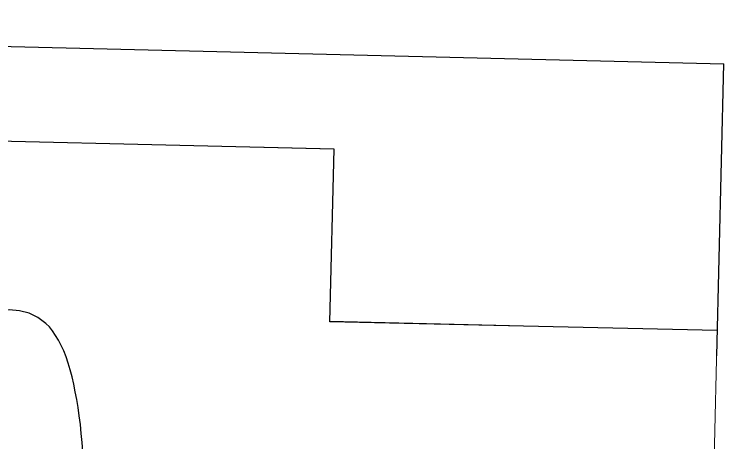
# Model space of a CAD drawing. Header units: millimetres. Extents: x 1418 to 1811, y 1796 to 1956.
# Drawn here: x 1508.57 to 1514.27, y 1851.18 to 1854.62 of the extents above; entities that cross this region are included whole.
import ezdxf

# ---------------------------------------------------------------- set-up
doc = ezdxf.new("R2010")
doc.units = ezdxf.units.MM
doc.layers.add('layout', color=253, linetype='Continuous', lineweight=13)
doc.layers.add('LINHAGROSSA', color=7, linetype='Continuous', lineweight=30)
doc.layers.add('VEGETAIS', color=3, linetype='Continuous')

msp = doc.modelspace()

# ---------------------------------------------------------------- linework, layer by layer
at = {"layer": 'layout'}
for p, q in [((1511.135, 1853.5384), (1506.3938, 1853.6538)), ((1511.1033, 1852.1573), (1511.135, 1853.5384)), ((1514.2154, 1852.0815), (1511.1033, 1852.1573)), ((1514.2154, 1852.0815), (1514.1347, 1848.7641))]:
    msp.add_line(p, q, dxfattribs=at)
at = {"layer": 'LINHAGROSSA'}
for p, q in [((1497.9024, 1854.6228), (1514.2676, 1854.2245)), ((1514.2104, 1851.8782), (1514.2676, 1854.2245)), ((1511.1369, 1853.5383), (1506.3938, 1853.6538)), ((1511.1032, 1852.1529), (1511.1369, 1853.5383)), ((1514.2154, 1852.0815), (1511.1032, 1852.1529))]:
    msp.add_line(p, q, dxfattribs=at)
at = {"layer": 'VEGETAIS'}
msp.add_spline([(1509.1581, 1850.0542), (1498.4633, 1849.4763), (1500.7879, 1851.9989), (1504.7074, 1850.5783), (1508.8225, 1852.1393), (1509.1581, 1850.0542)], degree=3, dxfattribs=at)

doc.saveas('drawing.dxf')
